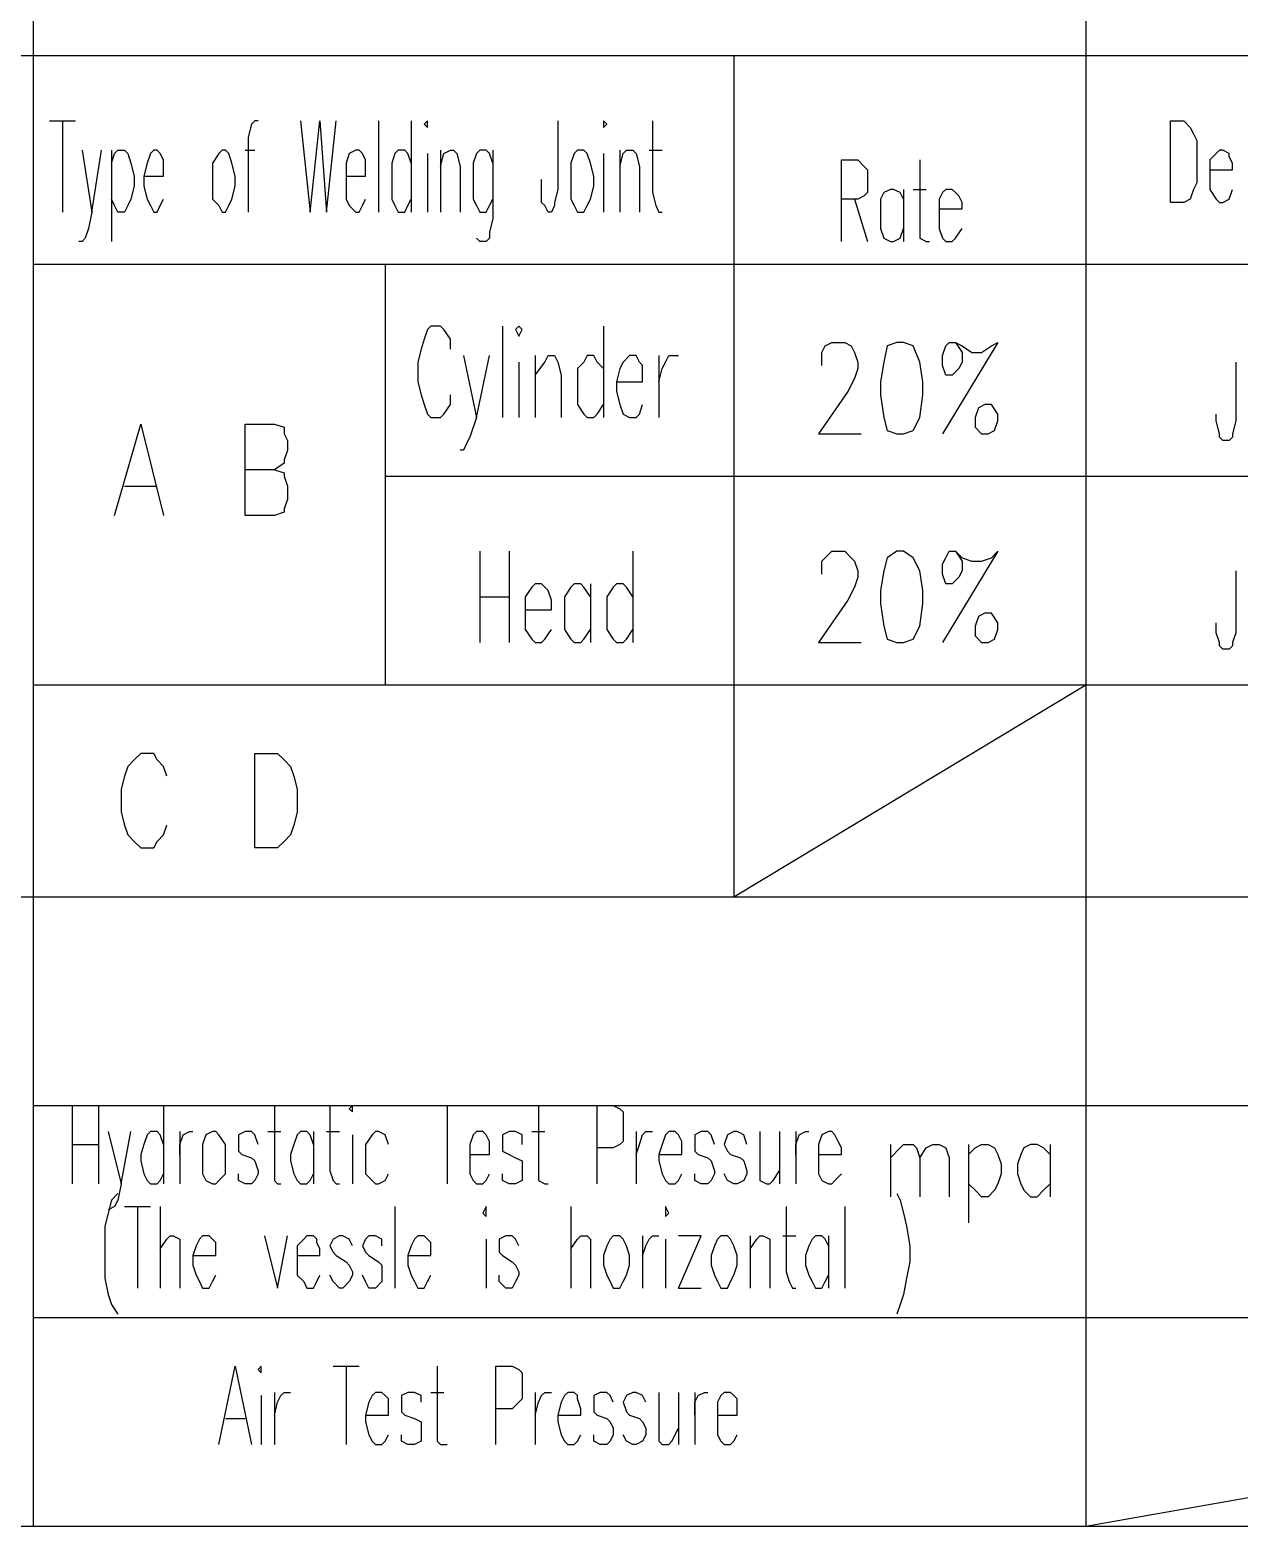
# Model space of a CAD drawing. Extents: x 13.06 to 16.25, y 9.33 to 13.85.
# Drawn here: x 15.7387 to 15.986, y 12.81 to 13.1159 of the extents above; entities that cross this region are included whole.
import ezdxf

# ---------------------------------------------------------------- set-up
doc = ezdxf.new("R2010")
doc.units = 0
doc.header["$MEASUREMENT"] = 0
doc.linetypes.add('AUSGEZOGEN', pattern=[0])
doc.layers.get('0').update_dxf_attribs({"linetype": 'AUSGEZOGEN'})

msp = doc.modelspace()

# ---------------------------------------------------------------- linework, layer by layer
for points in [[(15.73933, 13.584), (15.73933, 12.81)], [(15.95467, 13.326), (15.95467, 12.81)], [(15.71267, 13.11067), (16.19667, 13.11067)], [(15.88267, 13.11067), (15.88267, 12.93867)], [(15.74267, 13.09733), (15.748, 13.09733)], [(15.74533, 13.09733), (15.74533, 13.07867)], [(15.78533, 13.09733), (15.78467, 13.09733), (15.78467, 13.09733), (15.784, 13.09667), (15.784, 13.09667), (15.78333, 13.094), (15.78333, 13.094), (15.78333, 13.07867)], [(15.794, 13.09733), (15.796, 13.07867), (15.796, 13.07867), (15.798, 13.09733), (15.798, 13.09733), (15.79933, 13.07867), (15.79933, 13.07867), (15.80133, 13.09733)], [(15.81, 13.09733), (15.81, 13.07867)], [(15.81667, 13.09733), (15.81667, 13.07867)], [(15.81933, 13.09667), (15.82, 13.096), (15.82, 13.096), (15.82, 13.09733), (15.82, 13.09733), (15.81933, 13.09667), (15.81933, 13.09667)], [(15.84667, 13.09733), (15.84667, 13.08333), (15.84667, 13.08333), (15.846, 13.08067), (15.846, 13.08067), (15.846, 13.08), (15.846, 13.08), (15.84533, 13.07867), (15.84533, 13.07867), (15.84467, 13.07867), (15.84467, 13.07867), (15.844, 13.08), (15.844, 13.08), (15.84333, 13.08067), (15.84333, 13.08067), (15.84333, 13.08533)], [(15.856, 13.09667), (15.856, 13.096), (15.856, 13.096), (15.85667, 13.09667), (15.85667, 13.09667), (15.856, 13.09733), (15.856, 13.09733), (15.856, 13.09667), (15.856, 13.09667)], [(15.866, 13.09733), (15.866, 13.08267), (15.866, 13.08267), (15.86667, 13.08), (15.86667, 13.08), (15.86733, 13.07867), (15.86733, 13.07867), (15.868, 13.07867)], [(15.972, 13.08067), (15.972, 13.09733), (15.972, 13.09733), (15.97467, 13.09733), (15.97467, 13.09733), (15.976, 13.096), (15.976, 13.096), (15.97667, 13.09467), (15.97667, 13.09467), (15.97733, 13.09333), (15.97733, 13.09333), (15.97733, 13.08467), (15.97733, 13.08467), (15.97667, 13.08333), (15.97667, 13.08333), (15.976, 13.08133), (15.976, 13.08133), (15.97467, 13.08067), (15.97467, 13.08067), (15.972, 13.08067), (15.972, 13.08067)], [(15.74933, 13.09133), (15.75133, 13.07867), (15.75133, 13.07867), (15.75333, 13.09133)], [(15.75533, 13.09133), (15.75533, 13.07267)], [(15.75533, 13.08867), (15.756, 13.09067), (15.756, 13.09067), (15.75667, 13.09133), (15.75667, 13.09133), (15.758, 13.09133), (15.758, 13.09133), (15.75867, 13.09067), (15.75867, 13.09067), (15.75933, 13.08867), (15.75933, 13.08867), (15.76, 13.086), (15.76, 13.086), (15.76, 13.084), (15.76, 13.084), (15.75933, 13.08133), (15.75933, 13.08133), (15.75867, 13.08), (15.75867, 13.08), (15.758, 13.07867), (15.758, 13.07867), (15.75667, 13.07867), (15.75667, 13.07867), (15.756, 13.08), (15.756, 13.08), (15.75533, 13.08133)], [(15.762, 13.086), (15.766, 13.086), (15.766, 13.086), (15.766, 13.088), (15.766, 13.088), (15.766, 13.08933), (15.766, 13.08933), (15.76533, 13.09067), (15.76533, 13.09067), (15.76467, 13.09133), (15.76467, 13.09133), (15.764, 13.09133), (15.764, 13.09133), (15.76333, 13.09067), (15.76333, 13.09067), (15.76267, 13.08867), (15.76267, 13.08867), (15.762, 13.086), (15.762, 13.086), (15.762, 13.084), (15.762, 13.084), (15.76267, 13.08133), (15.76267, 13.08133), (15.76333, 13.08), (15.76333, 13.08), (15.764, 13.07867), (15.764, 13.07867), (15.76467, 13.07867), (15.76467, 13.07867), (15.76533, 13.08), (15.76533, 13.08), (15.766, 13.08133)], [(15.778, 13.09133), (15.77733, 13.09067), (15.77733, 13.09067), (15.776, 13.08867), (15.776, 13.08867), (15.776, 13.08133), (15.776, 13.08133), (15.77733, 13.08), (15.77733, 13.08), (15.778, 13.07867), (15.778, 13.07867), (15.77867, 13.07867), (15.77867, 13.07867), (15.77933, 13.08), (15.77933, 13.08), (15.78, 13.08133), (15.78, 13.08133), (15.78067, 13.084), (15.78067, 13.084), (15.78067, 13.086), (15.78067, 13.086), (15.78, 13.08867), (15.78, 13.08867), (15.77933, 13.09067), (15.77933, 13.09067), (15.77867, 13.09133), (15.77867, 13.09133), (15.778, 13.09133), (15.778, 13.09133)], [(15.78267, 13.09133), (15.78467, 13.09133)], [(15.80333, 13.086), (15.80733, 13.086), (15.80733, 13.086), (15.80733, 13.088), (15.80733, 13.088), (15.80733, 13.08933), (15.80733, 13.08933), (15.80667, 13.09067), (15.80667, 13.09067), (15.806, 13.09133), (15.806, 13.09133), (15.80533, 13.09133), (15.80533, 13.09133), (15.804, 13.09067), (15.804, 13.09067), (15.80333, 13.08867), (15.80333, 13.08867), (15.80333, 13.08133), (15.80333, 13.08133), (15.804, 13.08), (15.804, 13.08), (15.80533, 13.07867), (15.80533, 13.07867), (15.806, 13.07867), (15.806, 13.07867), (15.80667, 13.08), (15.80667, 13.08), (15.80733, 13.08133)], [(15.81667, 13.08867), (15.816, 13.09067), (15.816, 13.09067), (15.81533, 13.09133), (15.81533, 13.09133), (15.814, 13.09133), (15.814, 13.09133), (15.81333, 13.09067), (15.81333, 13.09067), (15.81267, 13.08867), (15.81267, 13.08867), (15.81267, 13.08133), (15.81267, 13.08133), (15.81333, 13.08), (15.81333, 13.08), (15.814, 13.07867), (15.814, 13.07867), (15.81533, 13.07867), (15.81533, 13.07867), (15.816, 13.08), (15.816, 13.08), (15.81667, 13.08133)], [(15.82, 13.09067), (15.82, 13.07867)], [(15.82267, 13.09133), (15.82267, 13.07867)], [(15.82267, 13.088), (15.82333, 13.09067), (15.82333, 13.09067), (15.82467, 13.09133), (15.82467, 13.09133), (15.82533, 13.09133), (15.82533, 13.09133), (15.826, 13.09067), (15.826, 13.09067), (15.82667, 13.088), (15.82667, 13.088), (15.82667, 13.07867)], [(15.83333, 13.08867), (15.83267, 13.09067), (15.83267, 13.09067), (15.832, 13.09133), (15.832, 13.09133), (15.83067, 13.09133), (15.83067, 13.09133), (15.83, 13.09067), (15.83, 13.09067), (15.82933, 13.08867), (15.82933, 13.08867), (15.82933, 13.08133), (15.82933, 13.08133), (15.83, 13.08), (15.83, 13.08), (15.83067, 13.07867), (15.83067, 13.07867), (15.832, 13.07867), (15.832, 13.07867), (15.83267, 13.08), (15.83267, 13.08), (15.83333, 13.08133)], [(15.83333, 13.09133), (15.83333, 13.07733), (15.83333, 13.07733), (15.83267, 13.07467), (15.83267, 13.07467), (15.83267, 13.07333), (15.83267, 13.07333), (15.832, 13.07267), (15.832, 13.07267), (15.83067, 13.07267), (15.83067, 13.07267), (15.83, 13.07333)], [(15.85067, 13.09133), (15.85, 13.09067), (15.85, 13.09067), (15.84933, 13.08867), (15.84933, 13.08867), (15.84933, 13.08133), (15.84933, 13.08133), (15.85, 13.08), (15.85, 13.08), (15.85067, 13.07867), (15.85067, 13.07867), (15.852, 13.07867), (15.852, 13.07867), (15.85267, 13.08), (15.85267, 13.08), (15.85333, 13.08133), (15.85333, 13.08133), (15.854, 13.084), (15.854, 13.084), (15.854, 13.086), (15.854, 13.086), (15.85333, 13.08867), (15.85333, 13.08867), (15.85267, 13.09067), (15.85267, 13.09067), (15.852, 13.09133), (15.852, 13.09133), (15.85067, 13.09133), (15.85067, 13.09133)], [(15.856, 13.09067), (15.856, 13.07867)], [(15.85933, 13.09133), (15.85933, 13.07867)], [(15.85933, 13.088), (15.86, 13.09067), (15.86, 13.09067), (15.86067, 13.09133), (15.86067, 13.09133), (15.862, 13.09133), (15.862, 13.09133), (15.86267, 13.09067), (15.86267, 13.09067), (15.86333, 13.088), (15.86333, 13.088), (15.86333, 13.07867)], [(15.86533, 13.09133), (15.868, 13.09133)], [(15.98, 13.08733), (15.98467, 13.08733), (15.98467, 13.08733), (15.98467, 13.08867), (15.98467, 13.08867), (15.984, 13.09), (15.984, 13.09), (15.984, 13.09067), (15.984, 13.09067), (15.98267, 13.09133), (15.98267, 13.09133), (15.982, 13.09133), (15.982, 13.09133), (15.98133, 13.09067), (15.98133, 13.09067), (15.98, 13.08933), (15.98, 13.08933), (15.98, 13.08333), (15.98, 13.08333), (15.98133, 13.08133), (15.98133, 13.08133), (15.982, 13.08067), (15.982, 13.08067), (15.98267, 13.08067), (15.98267, 13.08067), (15.984, 13.08133), (15.984, 13.08133), (15.98467, 13.08333)], [(15.90467, 13.07267), (15.90467, 13.08933), (15.90467, 13.08933), (15.908, 13.08933), (15.908, 13.08933), (15.90933, 13.088), (15.90933, 13.088), (15.91, 13.08733), (15.91, 13.08733), (15.91, 13.08267), (15.91, 13.08267), (15.90933, 13.082), (15.90933, 13.082), (15.908, 13.08133), (15.908, 13.08133), (15.90467, 13.08133)], [(15.92067, 13.08933), (15.92067, 13.07333), (15.92067, 13.07333), (15.922, 13.07267), (15.922, 13.07267), (15.92267, 13.07267)], [(15.91733, 13.08133), (15.91667, 13.08267), (15.91667, 13.08267), (15.91533, 13.08333), (15.91533, 13.08333), (15.91467, 13.08333), (15.91467, 13.08333), (15.91333, 13.08267), (15.91333, 13.08267), (15.91267, 13.08133), (15.91267, 13.08133), (15.91267, 13.07533), (15.91267, 13.07533), (15.91333, 13.07333), (15.91333, 13.07333), (15.91467, 13.07267), (15.91467, 13.07267), (15.91533, 13.07267), (15.91533, 13.07267), (15.91667, 13.07333), (15.91667, 13.07333), (15.91733, 13.07533)], [(15.91733, 13.08333), (15.91733, 13.07267)], [(15.91933, 13.08333), (15.922, 13.08333)], [(15.92467, 13.07933), (15.92933, 13.07933), (15.92933, 13.07933), (15.92933, 13.08067), (15.92933, 13.08067), (15.92867, 13.082), (15.92867, 13.082), (15.928, 13.08267), (15.928, 13.08267), (15.92733, 13.08333), (15.92733, 13.08333), (15.926, 13.08333), (15.926, 13.08333), (15.92533, 13.08267), (15.92533, 13.08267), (15.92467, 13.08133), (15.92467, 13.08133), (15.92467, 13.07533), (15.92467, 13.07533), (15.92533, 13.07333), (15.92533, 13.07333), (15.926, 13.07267), (15.926, 13.07267), (15.92733, 13.07267), (15.92733, 13.07267), (15.928, 13.07333), (15.928, 13.07333), (15.92933, 13.07533)], [(15.75133, 13.07867), (15.75067, 13.07533), (15.75067, 13.07533), (15.75, 13.07333), (15.75, 13.07333), (15.74933, 13.07267), (15.74933, 13.07267), (15.74867, 13.07267)], [(15.90733, 13.08133), (15.91, 13.07267)], [(15.73933, 13.068), (16.19667, 13.068)], [(15.81133, 13.068), (15.81133, 12.982)], [(15.82467, 13.05067), (15.82467, 13.05267), (15.82467, 13.05267), (15.82333, 13.05467), (15.82333, 13.05467), (15.82267, 13.05533), (15.82267, 13.05533), (15.82067, 13.05533), (15.82067, 13.05533), (15.82, 13.05467), (15.82, 13.05467), (15.81933, 13.05267), (15.81933, 13.05267), (15.81867, 13.05067), (15.81867, 13.05067), (15.818, 13.048), (15.818, 13.048), (15.818, 13.044), (15.818, 13.044), (15.81867, 13.04133), (15.81867, 13.04133), (15.81933, 13.03933), (15.81933, 13.03933), (15.82, 13.03733), (15.82, 13.03733), (15.82067, 13.03667), (15.82067, 13.03667), (15.82267, 13.03667), (15.82267, 13.03667), (15.82333, 13.03733), (15.82333, 13.03733), (15.82467, 13.03933), (15.82467, 13.03933), (15.82467, 13.04133)], [(15.83533, 13.05533), (15.83533, 13.03667)], [(15.838, 13.05467), (15.83867, 13.05333), (15.83867, 13.05333), (15.83933, 13.05467), (15.83933, 13.05467), (15.83867, 13.05533), (15.83867, 13.05533), (15.838, 13.05467), (15.838, 13.05467)], [(15.856, 13.05533), (15.856, 13.03667)], [(15.90067, 13.04733), (15.90067, 13.05), (15.90067, 13.05), (15.90133, 13.05133), (15.90133, 13.05133), (15.90267, 13.052), (15.90267, 13.052), (15.90533, 13.052), (15.90533, 13.052), (15.90667, 13.05133), (15.90667, 13.05133), (15.90733, 13.05), (15.90733, 13.05), (15.908, 13.048), (15.908, 13.048), (15.908, 13.04667), (15.908, 13.04667), (15.90733, 13.04467), (15.90733, 13.04467), (15.906, 13.042), (15.906, 13.042), (15.9, 13.03333), (15.9, 13.03333), (15.90867, 13.03333)], [(15.916, 13.052), (15.914, 13.05133), (15.914, 13.05133), (15.91333, 13.048), (15.91333, 13.048), (15.91267, 13.044), (15.91267, 13.044), (15.91267, 13.04133), (15.91267, 13.04133), (15.91333, 13.03667), (15.91333, 13.03667), (15.914, 13.034), (15.914, 13.034), (15.916, 13.03333), (15.916, 13.03333), (15.91733, 13.03333), (15.91733, 13.03333), (15.91933, 13.034), (15.91933, 13.034), (15.92067, 13.03667), (15.92067, 13.03667), (15.92133, 13.04133), (15.92133, 13.04133), (15.92133, 13.044), (15.92133, 13.044), (15.92067, 13.048), (15.92067, 13.048), (15.91933, 13.05133), (15.91933, 13.05133), (15.91733, 13.052), (15.91733, 13.052), (15.916, 13.052), (15.916, 13.052)], [(15.93667, 13.052), (15.92533, 13.03333)], [(15.928, 13.052), (15.92933, 13.05), (15.92933, 13.05), (15.92933, 13.048), (15.92933, 13.048), (15.92867, 13.04667), (15.92867, 13.04667), (15.92733, 13.04533), (15.92733, 13.04533), (15.926, 13.04533), (15.926, 13.04533), (15.92533, 13.04733), (15.92533, 13.04733), (15.92533, 13.04933), (15.92533, 13.04933), (15.926, 13.05133), (15.926, 13.05133), (15.92667, 13.052), (15.92667, 13.052), (15.928, 13.052), (15.928, 13.052), (15.92933, 13.05133), (15.92933, 13.05133), (15.93133, 13.05), (15.93133, 13.05), (15.93333, 13.05), (15.93333, 13.05), (15.93533, 13.05133), (15.93533, 13.05133), (15.93667, 13.052)], [(15.82733, 13.04933), (15.83, 13.03667), (15.83, 13.03667), (15.83267, 13.04933)], [(15.83867, 13.048), (15.83867, 13.03667)], [(15.842, 13.04933), (15.842, 13.03667)], [(15.842, 13.04533), (15.844, 13.048), (15.844, 13.048), (15.84467, 13.04933), (15.84467, 13.04933), (15.846, 13.04933), (15.846, 13.04933), (15.84667, 13.048), (15.84667, 13.048), (15.84733, 13.04533), (15.84733, 13.04533), (15.84733, 13.03667)], [(15.856, 13.04667), (15.85467, 13.048), (15.85467, 13.048), (15.854, 13.04933), (15.854, 13.04933), (15.85267, 13.04933), (15.85267, 13.04933), (15.852, 13.048), (15.852, 13.048), (15.85067, 13.04667), (15.85067, 13.04667), (15.85067, 13.03933), (15.85067, 13.03933), (15.852, 13.03733), (15.852, 13.03733), (15.85267, 13.03667), (15.85267, 13.03667), (15.854, 13.03667), (15.854, 13.03667), (15.85467, 13.03733), (15.85467, 13.03733), (15.856, 13.03933)], [(15.85867, 13.044), (15.864, 13.044), (15.864, 13.044), (15.864, 13.04533), (15.864, 13.04533), (15.864, 13.04733), (15.864, 13.04733), (15.86333, 13.048), (15.86333, 13.048), (15.86267, 13.04933), (15.86267, 13.04933), (15.86133, 13.04933), (15.86133, 13.04933), (15.86, 13.048), (15.86, 13.048), (15.85933, 13.04667), (15.85933, 13.04667), (15.85867, 13.044), (15.85867, 13.044), (15.85867, 13.042), (15.85867, 13.042), (15.85933, 13.03933), (15.85933, 13.03933), (15.86, 13.03733), (15.86, 13.03733), (15.86133, 13.03667), (15.86133, 13.03667), (15.86267, 13.03667), (15.86267, 13.03667), (15.86333, 13.03733), (15.86333, 13.03733), (15.864, 13.03933)], [(15.86733, 13.04933), (15.86733, 13.03667)], [(15.86733, 13.044), (15.868, 13.04667), (15.868, 13.04667), (15.86867, 13.048), (15.86867, 13.048), (15.86933, 13.04933), (15.86933, 13.04933), (15.87133, 13.04933)], [(15.98533, 13.048), (15.98533, 13.036), (15.98533, 13.036), (15.98467, 13.03333), (15.98467, 13.03333), (15.98467, 13.03267), (15.98467, 13.03267), (15.984, 13.032), (15.984, 13.032), (15.98267, 13.032), (15.98267, 13.032), (15.982, 13.03267), (15.982, 13.03267), (15.982, 13.03333), (15.982, 13.03333), (15.98133, 13.036), (15.98133, 13.036), (15.98133, 13.03733)], [(15.934, 13.03933), (15.93267, 13.03867), (15.93267, 13.03867), (15.932, 13.03667), (15.932, 13.03667), (15.932, 13.03467), (15.932, 13.03467), (15.93333, 13.03333), (15.93333, 13.03333), (15.93467, 13.03333), (15.93467, 13.03333), (15.936, 13.034), (15.936, 13.034), (15.93667, 13.036), (15.93667, 13.036), (15.93667, 13.03733), (15.93667, 13.03733), (15.93533, 13.03933), (15.93533, 13.03933), (15.934, 13.03933), (15.934, 13.03933)], [(15.83, 13.03667), (15.82867, 13.03267), (15.82867, 13.03267), (15.828, 13.03133), (15.828, 13.03133), (15.82733, 13.03), (15.82733, 13.03), (15.82667, 13.03)], [(15.756, 13.01667), (15.76133, 13.03533), (15.76133, 13.03533), (15.766, 13.01667)], [(15.78267, 13.01667), (15.78267, 13.03533), (15.78267, 13.03533), (15.78867, 13.03533), (15.78867, 13.03533), (15.79067, 13.03467), (15.79067, 13.03467), (15.79067, 13.03333), (15.79067, 13.03333), (15.79133, 13.032), (15.79133, 13.032), (15.79133, 13.03), (15.79133, 13.03), (15.79067, 13.028), (15.79067, 13.028), (15.79067, 13.02733), (15.79067, 13.02733), (15.78867, 13.026), (15.78867, 13.026), (15.78267, 13.026)], [(15.78867, 13.026), (15.79067, 13.02533), (15.79067, 13.02533), (15.79067, 13.02467), (15.79067, 13.02467), (15.79133, 13.02267), (15.79133, 13.02267), (15.79133, 13.02), (15.79133, 13.02), (15.79067, 13.018), (15.79067, 13.018), (15.79067, 13.01733), (15.79067, 13.01733), (15.78867, 13.01667), (15.78867, 13.01667), (15.78267, 13.01667)], [(15.81133, 13.02467), (16.19667, 13.02467)], [(15.758, 13.02267), (15.76467, 13.02267)], [(15.83067, 13.00933), (15.83067, 12.99067)], [(15.83667, 13.00933), (15.83667, 12.99067)], [(15.862, 13.00933), (15.862, 12.99067)], [(15.90067, 13.00467), (15.90067, 13.00733), (15.90067, 13.00733), (15.90133, 13.008), (15.90133, 13.008), (15.90267, 13.00933), (15.90267, 13.00933), (15.90533, 13.00933), (15.90533, 13.00933), (15.90667, 13.008), (15.90667, 13.008), (15.90733, 13.00733), (15.90733, 13.00733), (15.908, 13.00533), (15.908, 13.00533), (15.908, 13.004), (15.908, 13.004), (15.90733, 13.002), (15.90733, 13.002), (15.906, 12.99933), (15.906, 12.99933), (15.9, 12.99067), (15.9, 12.99067), (15.90867, 12.99067)], [(15.916, 13.00933), (15.914, 13.008), (15.914, 13.008), (15.91333, 13.00533), (15.91333, 13.00533), (15.91267, 13.00133), (15.91267, 13.00133), (15.91267, 12.99867), (15.91267, 12.99867), (15.91333, 12.994), (15.91333, 12.994), (15.914, 12.99133), (15.914, 12.99133), (15.916, 12.99067), (15.916, 12.99067), (15.91733, 12.99067), (15.91733, 12.99067), (15.91933, 12.99133), (15.91933, 12.99133), (15.92067, 12.994), (15.92067, 12.994), (15.92133, 12.99867), (15.92133, 12.99867), (15.92133, 13.00133), (15.92133, 13.00133), (15.92067, 13.00533), (15.92067, 13.00533), (15.91933, 13.008), (15.91933, 13.008), (15.91733, 13.00933), (15.91733, 13.00933), (15.916, 13.00933), (15.916, 13.00933)], [(15.93667, 13.00933), (15.92533, 12.99067)], [(15.928, 13.00933), (15.92933, 13.00733), (15.92933, 13.00733), (15.92933, 13.00533), (15.92933, 13.00533), (15.92867, 13.004), (15.92867, 13.004), (15.92733, 13.00267), (15.92733, 13.00267), (15.926, 13.00267), (15.926, 13.00267), (15.92533, 13.00467), (15.92533, 13.00467), (15.92533, 13.00667), (15.92533, 13.00667), (15.926, 13.008), (15.926, 13.008), (15.92667, 13.00933), (15.92667, 13.00933), (15.928, 13.00933), (15.928, 13.00933), (15.92933, 13.008), (15.92933, 13.008), (15.93133, 13.00733), (15.93133, 13.00733), (15.93333, 13.00733), (15.93333, 13.00733), (15.93533, 13.008), (15.93533, 13.008), (15.93667, 13.00933)], [(15.98533, 13.00533), (15.98533, 12.99267), (15.98533, 12.99267), (15.98467, 12.99067), (15.98467, 12.99067), (15.98467, 12.99), (15.98467, 12.99), (15.984, 12.98933), (15.984, 12.98933), (15.98267, 12.98933), (15.98267, 12.98933), (15.982, 12.99), (15.982, 12.99), (15.982, 12.99067), (15.982, 12.99067), (15.98133, 12.99267), (15.98133, 12.99267), (15.98133, 12.99467)], [(15.84, 12.99733), (15.84533, 12.99733), (15.84533, 12.99733), (15.84533, 12.99933), (15.84533, 12.99933), (15.84467, 13.00133), (15.84467, 13.00133), (15.844, 13.002), (15.844, 13.002), (15.84333, 13.00267), (15.84333, 13.00267), (15.842, 13.00267), (15.842, 13.00267), (15.84133, 13.002), (15.84133, 13.002), (15.84, 13), (15.84, 13), (15.84, 12.99333), (15.84, 12.99333), (15.84133, 12.99133), (15.84133, 12.99133), (15.842, 12.99067), (15.842, 12.99067), (15.84333, 12.99067), (15.84333, 12.99067), (15.844, 12.99133), (15.844, 12.99133), (15.84533, 12.99333)], [(15.85333, 13), (15.852, 13.002), (15.852, 13.002), (15.85133, 13.00267), (15.85133, 13.00267), (15.85, 13.00267), (15.85, 13.00267), (15.84933, 13.002), (15.84933, 13.002), (15.848, 13), (15.848, 13), (15.848, 12.99333), (15.848, 12.99333), (15.84933, 12.99133), (15.84933, 12.99133), (15.85, 12.99067), (15.85, 12.99067), (15.85133, 12.99067), (15.85133, 12.99067), (15.852, 12.99133), (15.852, 12.99133), (15.85333, 12.99333)], [(15.85333, 13.00267), (15.85333, 12.99067)], [(15.862, 13), (15.86067, 13.002), (15.86067, 13.002), (15.86, 13.00267), (15.86, 13.00267), (15.85867, 13.00267), (15.85867, 13.00267), (15.858, 13.002), (15.858, 13.002), (15.85667, 13), (15.85667, 13), (15.85667, 12.99333), (15.85667, 12.99333), (15.858, 12.99133), (15.858, 12.99133), (15.85867, 12.99067), (15.85867, 12.99067), (15.86, 12.99067), (15.86, 12.99067), (15.86067, 12.99133), (15.86067, 12.99133), (15.862, 12.99333)], [(15.83067, 13), (15.83667, 13)], [(15.934, 12.99667), (15.93267, 12.996), (15.93267, 12.996), (15.932, 12.994), (15.932, 12.994), (15.932, 12.992), (15.932, 12.992), (15.93333, 12.99067), (15.93333, 12.99067), (15.93467, 12.99067), (15.93467, 12.99067), (15.936, 12.99133), (15.936, 12.99133), (15.93667, 12.99333), (15.93667, 12.99333), (15.93667, 12.99467), (15.93667, 12.99467), (15.93533, 12.99667), (15.93533, 12.99667), (15.934, 12.99667), (15.934, 12.99667)], [(15.73933, 12.982), (16.19667, 12.982)], [(15.88267, 12.93867), (15.95467, 12.982)], [(15.76667, 12.96333), (15.766, 12.96533), (15.766, 12.96533), (15.76467, 12.96667), (15.76467, 12.96667), (15.764, 12.968), (15.764, 12.968), (15.76133, 12.968), (15.76133, 12.968), (15.76, 12.96667), (15.76, 12.96667), (15.75867, 12.96533), (15.75867, 12.96533), (15.758, 12.96333), (15.758, 12.96333), (15.75733, 12.96067), (15.75733, 12.96067), (15.75733, 12.956), (15.75733, 12.956), (15.758, 12.95333), (15.758, 12.95333), (15.75867, 12.95133), (15.75867, 12.95133), (15.76, 12.95), (15.76, 12.95), (15.76133, 12.94867), (15.76133, 12.94867), (15.764, 12.94867), (15.764, 12.94867), (15.76467, 12.95), (15.76467, 12.95), (15.766, 12.95133), (15.766, 12.95133), (15.76667, 12.95333)], [(15.78467, 12.94867), (15.78467, 12.968), (15.78467, 12.968), (15.78933, 12.968), (15.78933, 12.968), (15.79067, 12.96667), (15.79067, 12.96667), (15.792, 12.96533), (15.792, 12.96533), (15.79267, 12.96333), (15.79267, 12.96333), (15.79333, 12.96067), (15.79333, 12.96067), (15.79333, 12.956), (15.79333, 12.956), (15.79267, 12.95333), (15.79267, 12.95333), (15.792, 12.95133), (15.792, 12.95133), (15.79067, 12.95), (15.79067, 12.95), (15.78933, 12.94867), (15.78933, 12.94867), (15.78467, 12.94867), (15.78467, 12.94867)], [(15.71267, 12.93867), (16.19667, 12.93867)], [(15.71267, 12.93867), (16.19667, 12.93867)], [(15.73933, 12.896), (16.19667, 12.896)], [(15.74733, 12.896), (15.74733, 12.88)], [(15.75267, 12.896), (15.75267, 12.88)], [(15.766, 12.896), (15.766, 12.88)], [(15.78867, 12.896), (15.78867, 12.88067), (15.78867, 12.88067), (15.78933, 12.88), (15.78933, 12.88), (15.79, 12.88)], [(15.8, 12.896), (15.8, 12.88267), (15.8, 12.88267), (15.80067, 12.88067), (15.80067, 12.88067), (15.80133, 12.88), (15.80133, 12.88), (15.802, 12.88)], [(15.804, 12.89533), (15.80467, 12.89467), (15.80467, 12.89467), (15.80467, 12.896), (15.80467, 12.896), (15.804, 12.89533), (15.804, 12.89533)], [(15.82133, 12.896), (15.82667, 12.896)], [(15.824, 12.896), (15.824, 12.88)], [(15.84267, 12.896), (15.84267, 12.88067), (15.84267, 12.88067), (15.844, 12.88), (15.844, 12.88), (15.84467, 12.88)], [(15.85467, 12.88), (15.85467, 12.896), (15.85467, 12.896), (15.858, 12.896), (15.858, 12.896), (15.85933, 12.89533), (15.85933, 12.89533), (15.86, 12.89467), (15.86, 12.89467), (15.86, 12.88867), (15.86, 12.88867), (15.85933, 12.888), (15.85933, 12.888), (15.858, 12.88733), (15.858, 12.88733), (15.85467, 12.88733)], [(15.75467, 12.89067), (15.75733, 12.88), (15.75733, 12.88), (15.75933, 12.89067)], [(15.766, 12.888), (15.76533, 12.89), (15.76533, 12.89), (15.76467, 12.89067), (15.76467, 12.89067), (15.76333, 12.89067), (15.76333, 12.89067), (15.76267, 12.89), (15.76267, 12.89), (15.762, 12.888), (15.762, 12.888), (15.76133, 12.886), (15.76133, 12.886), (15.76133, 12.88467), (15.76133, 12.88467), (15.762, 12.882), (15.762, 12.882), (15.76267, 12.88067), (15.76267, 12.88067), (15.76333, 12.88), (15.76333, 12.88), (15.76467, 12.88), (15.76467, 12.88), (15.76533, 12.88067), (15.76533, 12.88067), (15.766, 12.882)], [(15.76933, 12.89067), (15.76933, 12.88)], [(15.76933, 12.886), (15.76933, 12.888), (15.76933, 12.888), (15.77, 12.89), (15.77, 12.89), (15.77133, 12.89067), (15.77133, 12.89067), (15.772, 12.89067)], [(15.776, 12.89067), (15.77467, 12.89), (15.77467, 12.89), (15.774, 12.888), (15.774, 12.888), (15.774, 12.882), (15.774, 12.882), (15.77467, 12.88067), (15.77467, 12.88067), (15.776, 12.88), (15.776, 12.88), (15.77667, 12.88), (15.77667, 12.88), (15.77733, 12.88067), (15.77733, 12.88067), (15.77867, 12.882), (15.77867, 12.882), (15.77867, 12.888), (15.77867, 12.888), (15.77733, 12.89), (15.77733, 12.89), (15.77667, 12.89067), (15.77667, 12.89067), (15.776, 12.89067), (15.776, 12.89067)], [(15.78533, 12.888), (15.78467, 12.89), (15.78467, 12.89), (15.784, 12.89067), (15.784, 12.89067), (15.78267, 12.89067), (15.78267, 12.89067), (15.78133, 12.89), (15.78133, 12.89), (15.78133, 12.88667), (15.78133, 12.88667), (15.782, 12.886), (15.782, 12.886), (15.784, 12.88533), (15.784, 12.88533), (15.78467, 12.88467), (15.78467, 12.88467), (15.78533, 12.88267), (15.78533, 12.88267), (15.78533, 12.882), (15.78533, 12.882), (15.78467, 12.88067), (15.78467, 12.88067), (15.784, 12.88), (15.784, 12.88), (15.78267, 12.88), (15.78267, 12.88), (15.78133, 12.88067), (15.78133, 12.88067), (15.78133, 12.882)], [(15.78733, 12.89067), (15.79, 12.89067)], [(15.79667, 12.888), (15.796, 12.89), (15.796, 12.89), (15.79533, 12.89067), (15.79533, 12.89067), (15.794, 12.89067), (15.794, 12.89067), (15.79333, 12.89), (15.79333, 12.89), (15.79267, 12.888), (15.79267, 12.888), (15.792, 12.886), (15.792, 12.886), (15.792, 12.88467), (15.792, 12.88467), (15.79267, 12.882), (15.79267, 12.882), (15.79333, 12.88067), (15.79333, 12.88067), (15.794, 12.88), (15.794, 12.88), (15.79533, 12.88), (15.79533, 12.88), (15.796, 12.88067), (15.796, 12.88067), (15.79667, 12.882)], [(15.79667, 12.89067), (15.79667, 12.88)], [(15.79933, 12.89067), (15.802, 12.89067)], [(15.80467, 12.89), (15.80467, 12.88)], [(15.812, 12.888), (15.81133, 12.89), (15.81133, 12.89), (15.81, 12.89067), (15.81, 12.89067), (15.80933, 12.89067), (15.80933, 12.89067), (15.80867, 12.89), (15.80867, 12.89), (15.80733, 12.888), (15.80733, 12.888), (15.80733, 12.882), (15.80733, 12.882), (15.80867, 12.88067), (15.80867, 12.88067), (15.80933, 12.88), (15.80933, 12.88), (15.81, 12.88), (15.81, 12.88), (15.81133, 12.88067), (15.81133, 12.88067), (15.812, 12.882)], [(15.82867, 12.886), (15.83267, 12.886), (15.83267, 12.886), (15.83267, 12.88733), (15.83267, 12.88733), (15.83267, 12.88867), (15.83267, 12.88867), (15.832, 12.89), (15.832, 12.89), (15.83133, 12.89067), (15.83133, 12.89067), (15.83, 12.89067), (15.83, 12.89067), (15.82933, 12.89), (15.82933, 12.89), (15.82867, 12.888), (15.82867, 12.888), (15.82867, 12.882), (15.82867, 12.882), (15.82933, 12.88067), (15.82933, 12.88067), (15.83, 12.88), (15.83, 12.88), (15.83133, 12.88), (15.83133, 12.88), (15.832, 12.88067), (15.832, 12.88067), (15.83267, 12.882)], [(15.83933, 12.888), (15.83933, 12.89), (15.83933, 12.89), (15.838, 12.89067), (15.838, 12.89067), (15.83667, 12.89067), (15.83667, 12.89067), (15.83533, 12.89), (15.83533, 12.89), (15.83533, 12.88667), (15.83533, 12.88667), (15.83667, 12.886), (15.83667, 12.886), (15.838, 12.88533), (15.838, 12.88533), (15.83933, 12.88467), (15.83933, 12.88467), (15.83933, 12.88067), (15.83933, 12.88067), (15.838, 12.88), (15.838, 12.88), (15.83667, 12.88), (15.83667, 12.88), (15.83533, 12.88067), (15.83533, 12.88067), (15.83533, 12.882)], [(15.84133, 12.89067), (15.844, 12.89067)], [(15.86267, 12.89067), (15.86267, 12.88)], [(15.86267, 12.886), (15.86333, 12.888), (15.86333, 12.888), (15.864, 12.89), (15.864, 12.89), (15.86467, 12.89067), (15.86467, 12.89067), (15.866, 12.89067)], [(15.86733, 12.886), (15.872, 12.886), (15.872, 12.886), (15.872, 12.88733), (15.872, 12.88733), (15.872, 12.88867), (15.872, 12.88867), (15.87133, 12.89), (15.87133, 12.89), (15.87067, 12.89067), (15.87067, 12.89067), (15.86933, 12.89067), (15.86933, 12.89067), (15.86867, 12.89), (15.86867, 12.89), (15.868, 12.888), (15.868, 12.888), (15.86733, 12.886), (15.86733, 12.886), (15.86733, 12.88467), (15.86733, 12.88467), (15.868, 12.882), (15.868, 12.882), (15.86867, 12.88067), (15.86867, 12.88067), (15.86933, 12.88), (15.86933, 12.88), (15.87067, 12.88), (15.87067, 12.88), (15.87133, 12.88067), (15.87133, 12.88067), (15.872, 12.882)], [(15.87867, 12.888), (15.878, 12.89), (15.878, 12.89), (15.87733, 12.89067), (15.87733, 12.89067), (15.876, 12.89067), (15.876, 12.89067), (15.87467, 12.89), (15.87467, 12.89), (15.87467, 12.88667), (15.87467, 12.88667), (15.87533, 12.886), (15.87533, 12.886), (15.87733, 12.88533), (15.87733, 12.88533), (15.878, 12.88467), (15.878, 12.88467), (15.87867, 12.88267), (15.87867, 12.88267), (15.87867, 12.882), (15.87867, 12.882), (15.878, 12.88067), (15.878, 12.88067), (15.87733, 12.88), (15.87733, 12.88), (15.876, 12.88), (15.876, 12.88), (15.87467, 12.88067), (15.87467, 12.88067), (15.87467, 12.882)], [(15.88533, 12.888), (15.88467, 12.89), (15.88467, 12.89), (15.88333, 12.89067), (15.88333, 12.89067), (15.88267, 12.89067), (15.88267, 12.89067), (15.88133, 12.89), (15.88133, 12.89), (15.88067, 12.888), (15.88067, 12.888), (15.88133, 12.88667), (15.88133, 12.88667), (15.882, 12.886), (15.882, 12.886), (15.884, 12.88533), (15.884, 12.88533), (15.88467, 12.88467), (15.88467, 12.88467), (15.88533, 12.88267), (15.88533, 12.88267), (15.88533, 12.882), (15.88533, 12.882), (15.88467, 12.88067), (15.88467, 12.88067), (15.88333, 12.88), (15.88333, 12.88), (15.88267, 12.88), (15.88267, 12.88), (15.88133, 12.88067), (15.88133, 12.88067), (15.88067, 12.882)], [(15.888, 12.89067), (15.888, 12.88067), (15.888, 12.88067), (15.88933, 12.88), (15.88933, 12.88), (15.89, 12.88), (15.89, 12.88), (15.89067, 12.88067), (15.89067, 12.88067), (15.892, 12.88267)], [(15.892, 12.89067), (15.892, 12.88)], [(15.89533, 12.89067), (15.89533, 12.88)], [(15.89533, 12.886), (15.89533, 12.888), (15.89533, 12.888), (15.896, 12.89), (15.896, 12.89), (15.89733, 12.89067), (15.89733, 12.89067), (15.898, 12.89067)], [(15.9, 12.886), (15.90467, 12.886), (15.90467, 12.886), (15.90467, 12.88733), (15.90467, 12.88733), (15.904, 12.88867), (15.904, 12.88867), (15.90333, 12.89), (15.90333, 12.89), (15.90267, 12.89067), (15.90267, 12.89067), (15.902, 12.89067), (15.902, 12.89067), (15.90067, 12.89), (15.90067, 12.89), (15.9, 12.888), (15.9, 12.888), (15.9, 12.882), (15.9, 12.882), (15.90067, 12.88067), (15.90067, 12.88067), (15.902, 12.88), (15.902, 12.88), (15.90267, 12.88), (15.90267, 12.88), (15.90333, 12.88067), (15.90333, 12.88067), (15.90467, 12.882)], [(15.74733, 12.888), (15.75267, 12.888)], [(15.91467, 12.888), (15.91467, 12.87733)], [(15.91467, 12.88533), (15.91667, 12.88733), (15.91667, 12.88733), (15.91733, 12.888), (15.91733, 12.888), (15.91933, 12.888), (15.91933, 12.888), (15.92, 12.88733), (15.92, 12.88733), (15.92067, 12.88533), (15.92067, 12.88533), (15.92067, 12.87733)], [(15.92067, 12.88533), (15.922, 12.88733), (15.922, 12.88733), (15.92333, 12.888), (15.92333, 12.888), (15.92467, 12.888), (15.92467, 12.888), (15.926, 12.88733), (15.926, 12.88733), (15.92667, 12.88533), (15.92667, 12.88533), (15.92667, 12.87733)], [(15.93067, 12.888), (15.93067, 12.872)], [(15.93067, 12.886), (15.932, 12.88733), (15.932, 12.88733), (15.93333, 12.888), (15.93333, 12.888), (15.93467, 12.888), (15.93467, 12.888), (15.936, 12.88733), (15.936, 12.88733), (15.93667, 12.886), (15.93667, 12.886), (15.93733, 12.884), (15.93733, 12.884), (15.93733, 12.882), (15.93733, 12.882), (15.93667, 12.88), (15.93667, 12.88), (15.936, 12.87867), (15.936, 12.87867), (15.93467, 12.87733), (15.93467, 12.87733), (15.93333, 12.87733), (15.93333, 12.87733), (15.932, 12.87867), (15.932, 12.87867), (15.93067, 12.88)], [(15.94733, 12.886), (15.946, 12.88733), (15.946, 12.88733), (15.94467, 12.888), (15.94467, 12.888), (15.94333, 12.888), (15.94333, 12.888), (15.942, 12.88733), (15.942, 12.88733), (15.94133, 12.886), (15.94133, 12.886), (15.94067, 12.884), (15.94067, 12.884), (15.94067, 12.882), (15.94067, 12.882), (15.94133, 12.88), (15.94133, 12.88), (15.942, 12.87867), (15.942, 12.87867), (15.94333, 12.87733), (15.94333, 12.87733), (15.94467, 12.87733), (15.94467, 12.87733), (15.946, 12.87867), (15.946, 12.87867), (15.94733, 12.88)], [(15.94733, 12.888), (15.94733, 12.87733)], [(15.75733, 12.88), (15.75667, 12.87667), (15.75667, 12.87667), (15.756, 12.87533), (15.756, 12.87533), (15.75467, 12.87467)], [(15.75667, 12.878), (15.75533, 12.87667), (15.75533, 12.87667), (15.75467, 12.874), (15.75467, 12.874), (15.754, 12.87133), (15.754, 12.87133), (15.754, 12.86067), (15.754, 12.86067), (15.75467, 12.85733), (15.75467, 12.85733), (15.75533, 12.85533), (15.75533, 12.85533), (15.75667, 12.85333)], [(15.916, 12.878), (15.91667, 12.87667), (15.91667, 12.87667), (15.91733, 12.874), (15.91733, 12.874), (15.918, 12.87133), (15.918, 12.87133), (15.91867, 12.86733), (15.91867, 12.86733), (15.91867, 12.864), (15.91867, 12.864), (15.918, 12.86067), (15.918, 12.86067), (15.91733, 12.85733), (15.91733, 12.85733), (15.91667, 12.85533), (15.91667, 12.85533), (15.916, 12.85333)], [(15.758, 12.87533), (15.76333, 12.87533)], [(15.76067, 12.87533), (15.76067, 12.85867)], [(15.76533, 12.87533), (15.76533, 12.85867)], [(15.81333, 12.87533), (15.81333, 12.85867)], [(15.83133, 12.874), (15.832, 12.87333), (15.832, 12.87333), (15.832, 12.87533), (15.832, 12.87533), (15.83133, 12.874), (15.83133, 12.874)], [(15.84933, 12.87533), (15.84933, 12.85867)], [(15.86867, 12.874), (15.86867, 12.87333), (15.86867, 12.87333), (15.86933, 12.874), (15.86933, 12.874), (15.86867, 12.87533), (15.86867, 12.87533), (15.86867, 12.874), (15.86867, 12.874)], [(15.89333, 12.87533), (15.89333, 12.862), (15.89333, 12.862), (15.894, 12.86), (15.894, 12.86), (15.89467, 12.85867), (15.89467, 12.85867), (15.89533, 12.85867)], [(15.90533, 12.87533), (15.90533, 12.85867)], [(15.76533, 12.86667), (15.76667, 12.86867), (15.76667, 12.86867), (15.76733, 12.86933), (15.76733, 12.86933), (15.768, 12.86933), (15.768, 12.86933), (15.76933, 12.86867), (15.76933, 12.86867), (15.76933, 12.85867)], [(15.772, 12.86533), (15.77667, 12.86533), (15.77667, 12.86533), (15.77667, 12.86667), (15.77667, 12.86667), (15.77667, 12.868), (15.77667, 12.868), (15.776, 12.86867), (15.776, 12.86867), (15.77533, 12.86933), (15.77533, 12.86933), (15.774, 12.86933), (15.774, 12.86933), (15.77333, 12.86867), (15.77333, 12.86867), (15.77267, 12.86733), (15.77267, 12.86733), (15.772, 12.86533), (15.772, 12.86533), (15.772, 12.86333), (15.772, 12.86333), (15.77267, 12.86133), (15.77267, 12.86133), (15.77333, 12.86), (15.77333, 12.86), (15.774, 12.85867), (15.774, 12.85867), (15.77533, 12.85867), (15.77533, 12.85867), (15.776, 12.86), (15.776, 12.86), (15.77667, 12.86133)], [(15.78667, 12.86933), (15.78933, 12.85867), (15.78933, 12.85867), (15.79133, 12.86933)], [(15.79333, 12.86533), (15.798, 12.86533), (15.798, 12.86533), (15.798, 12.86667), (15.798, 12.86667), (15.79733, 12.868), (15.79733, 12.868), (15.79733, 12.86867), (15.79733, 12.86867), (15.79667, 12.86933), (15.79667, 12.86933), (15.79533, 12.86933), (15.79533, 12.86933), (15.79467, 12.86867), (15.79467, 12.86867), (15.79333, 12.86733), (15.79333, 12.86733), (15.79333, 12.86133), (15.79333, 12.86133), (15.79467, 12.86), (15.79467, 12.86), (15.79533, 12.85867), (15.79533, 12.85867), (15.79667, 12.85867), (15.79667, 12.85867), (15.79733, 12.86), (15.79733, 12.86), (15.798, 12.86133)], [(15.80467, 12.86733), (15.804, 12.86867), (15.804, 12.86867), (15.80267, 12.86933), (15.80267, 12.86933), (15.802, 12.86933), (15.802, 12.86933), (15.80067, 12.86867), (15.80067, 12.86867), (15.8, 12.86733), (15.8, 12.86733), (15.80067, 12.866), (15.80067, 12.866), (15.80133, 12.86533), (15.80133, 12.86533), (15.80333, 12.864), (15.80333, 12.864), (15.804, 12.86333), (15.804, 12.86333), (15.80467, 12.862), (15.80467, 12.862), (15.80467, 12.86133), (15.80467, 12.86133), (15.804, 12.86), (15.804, 12.86), (15.80267, 12.85867), (15.80267, 12.85867), (15.802, 12.85867), (15.802, 12.85867), (15.80067, 12.86), (15.80067, 12.86), (15.8, 12.86133)], [(15.81067, 12.86733), (15.81067, 12.86867), (15.81067, 12.86867), (15.80933, 12.86933), (15.80933, 12.86933), (15.808, 12.86933), (15.808, 12.86933), (15.80733, 12.86867), (15.80733, 12.86867), (15.80667, 12.86733), (15.80667, 12.86733), (15.80733, 12.866), (15.80733, 12.866), (15.808, 12.86533), (15.808, 12.86533), (15.81, 12.864), (15.81, 12.864), (15.81067, 12.86333), (15.81067, 12.86333), (15.81067, 12.86), (15.81067, 12.86), (15.80933, 12.85867), (15.80933, 12.85867), (15.808, 12.85867), (15.808, 12.85867), (15.80733, 12.86), (15.80733, 12.86), (15.80667, 12.86133)], [(15.816, 12.86533), (15.82067, 12.86533), (15.82067, 12.86533), (15.82067, 12.86667), (15.82067, 12.86667), (15.82067, 12.868), (15.82067, 12.868), (15.82, 12.86867), (15.82, 12.86867), (15.81933, 12.86933), (15.81933, 12.86933), (15.818, 12.86933), (15.818, 12.86933), (15.81733, 12.86867), (15.81733, 12.86867), (15.81667, 12.86733), (15.81667, 12.86733), (15.816, 12.86533), (15.816, 12.86533), (15.816, 12.86333), (15.816, 12.86333), (15.81667, 12.86133), (15.81667, 12.86133), (15.81733, 12.86), (15.81733, 12.86), (15.818, 12.85867), (15.818, 12.85867), (15.81933, 12.85867), (15.81933, 12.85867), (15.82, 12.86), (15.82, 12.86), (15.82067, 12.86133)], [(15.832, 12.86867), (15.832, 12.85867)], [(15.83867, 12.86733), (15.838, 12.86867), (15.838, 12.86867), (15.83733, 12.86933), (15.83733, 12.86933), (15.836, 12.86933), (15.836, 12.86933), (15.83467, 12.86867), (15.83467, 12.86867), (15.83467, 12.866), (15.83467, 12.866), (15.83533, 12.86533), (15.83533, 12.86533), (15.83733, 12.864), (15.83733, 12.864), (15.838, 12.86333), (15.838, 12.86333), (15.83867, 12.862), (15.83867, 12.862), (15.83867, 12.86133), (15.83867, 12.86133), (15.838, 12.86), (15.838, 12.86), (15.83733, 12.85867), (15.83733, 12.85867), (15.836, 12.85867), (15.836, 12.85867), (15.83467, 12.86), (15.83467, 12.86), (15.83467, 12.86133)], [(15.84933, 12.86667), (15.85067, 12.86867), (15.85067, 12.86867), (15.85133, 12.86933), (15.85133, 12.86933), (15.85267, 12.86933), (15.85267, 12.86933), (15.85333, 12.86867), (15.85333, 12.86867), (15.85333, 12.85867)], [(15.858, 12.86933), (15.85733, 12.86867), (15.85733, 12.86867), (15.85667, 12.86733), (15.85667, 12.86733), (15.856, 12.86533), (15.856, 12.86533), (15.856, 12.86333), (15.856, 12.86333), (15.85667, 12.86133), (15.85667, 12.86133), (15.85733, 12.86), (15.85733, 12.86), (15.858, 12.85867), (15.858, 12.85867), (15.85933, 12.85867), (15.85933, 12.85867), (15.86, 12.86), (15.86, 12.86), (15.86067, 12.86133), (15.86067, 12.86133), (15.86133, 12.86333), (15.86133, 12.86333), (15.86133, 12.86533), (15.86133, 12.86533), (15.86067, 12.86733), (15.86067, 12.86733), (15.86, 12.86867), (15.86, 12.86867), (15.85933, 12.86933), (15.85933, 12.86933), (15.858, 12.86933), (15.858, 12.86933)], [(15.864, 12.86933), (15.864, 12.85867)], [(15.864, 12.86533), (15.86467, 12.86733), (15.86467, 12.86733), (15.86533, 12.86867), (15.86533, 12.86867), (15.866, 12.86933), (15.866, 12.86933), (15.86733, 12.86933)], [(15.86867, 12.86867), (15.86867, 12.85867)], [(15.87133, 12.85867), (15.876, 12.86933), (15.876, 12.86933), (15.87133, 12.86933)], [(15.88, 12.86933), (15.87933, 12.86867), (15.87933, 12.86867), (15.87867, 12.86733), (15.87867, 12.86733), (15.878, 12.86533), (15.878, 12.86533), (15.878, 12.86333), (15.878, 12.86333), (15.87867, 12.86133), (15.87867, 12.86133), (15.87933, 12.86), (15.87933, 12.86), (15.88, 12.85867), (15.88, 12.85867), (15.88133, 12.85867), (15.88133, 12.85867), (15.882, 12.86), (15.882, 12.86), (15.88267, 12.86133), (15.88267, 12.86133), (15.88333, 12.86333), (15.88333, 12.86333), (15.88333, 12.86533), (15.88333, 12.86533), (15.88267, 12.86733), (15.88267, 12.86733), (15.882, 12.86867), (15.882, 12.86867), (15.88133, 12.86933), (15.88133, 12.86933), (15.88, 12.86933), (15.88, 12.86933)], [(15.886, 12.86933), (15.886, 12.85867)], [(15.886, 12.86667), (15.88733, 12.86867), (15.88733, 12.86867), (15.888, 12.86933), (15.888, 12.86933), (15.88867, 12.86933), (15.88867, 12.86933), (15.89, 12.86867), (15.89, 12.86867), (15.89, 12.85867)], [(15.89267, 12.86933), (15.89533, 12.86933)], [(15.902, 12.86733), (15.90133, 12.86867), (15.90133, 12.86867), (15.90067, 12.86933), (15.90067, 12.86933), (15.89933, 12.86933), (15.89933, 12.86933), (15.89867, 12.86867), (15.89867, 12.86867), (15.898, 12.86733), (15.898, 12.86733), (15.89733, 12.86533), (15.89733, 12.86533), (15.89733, 12.86333), (15.89733, 12.86333), (15.898, 12.86133), (15.898, 12.86133), (15.89867, 12.86), (15.89867, 12.86), (15.89933, 12.85867), (15.89933, 12.85867), (15.90067, 12.85867), (15.90067, 12.85867), (15.90133, 12.86), (15.90133, 12.86), (15.902, 12.86133)], [(15.902, 12.86933), (15.902, 12.85867)], [(15.87133, 12.85867), (15.876, 12.85867)], [(15.73933, 12.85267), (16.19667, 12.85267)], [(15.95467, 12.81), (16.19667, 12.85267)], [(15.77733, 12.82667), (15.78067, 12.84267), (15.78067, 12.84267), (15.784, 12.82667)], [(15.78533, 12.842), (15.786, 12.84133), (15.786, 12.84133), (15.786, 12.84267), (15.786, 12.84267), (15.78533, 12.842), (15.78533, 12.842)], [(15.80067, 12.84267), (15.806, 12.84267)], [(15.80333, 12.84267), (15.80333, 12.82667)], [(15.822, 12.84267), (15.822, 12.82733), (15.822, 12.82733), (15.82267, 12.82667), (15.82267, 12.82667), (15.824, 12.82667)], [(15.834, 12.82667), (15.834, 12.84267), (15.834, 12.84267), (15.83733, 12.84267), (15.83733, 12.84267), (15.83867, 12.842), (15.83867, 12.842), (15.83933, 12.84133), (15.83933, 12.84133), (15.83933, 12.836), (15.83933, 12.836), (15.83867, 12.83533), (15.83867, 12.83533), (15.83733, 12.834), (15.83733, 12.834), (15.834, 12.834)], [(15.78867, 12.83733), (15.78867, 12.82667)], [(15.78867, 12.83267), (15.78933, 12.83533), (15.78933, 12.83533), (15.79, 12.83667), (15.79, 12.83667), (15.79067, 12.83733), (15.79067, 12.83733), (15.792, 12.83733)], [(15.80733, 12.83267), (15.812, 12.83267), (15.812, 12.83267), (15.812, 12.834), (15.812, 12.834), (15.812, 12.836), (15.812, 12.836), (15.81133, 12.83667), (15.81133, 12.83667), (15.81067, 12.83733), (15.81067, 12.83733), (15.80933, 12.83733), (15.80933, 12.83733), (15.80867, 12.83667), (15.80867, 12.83667), (15.808, 12.83533), (15.808, 12.83533), (15.80733, 12.83267), (15.80733, 12.83267), (15.80733, 12.83133), (15.80733, 12.83133), (15.808, 12.82867), (15.808, 12.82867), (15.80867, 12.82733), (15.80867, 12.82733), (15.80933, 12.82667), (15.80933, 12.82667), (15.81067, 12.82667), (15.81067, 12.82667), (15.81133, 12.82733), (15.81133, 12.82733), (15.812, 12.82867)], [(15.81867, 12.83533), (15.81867, 12.83667), (15.81867, 12.83667), (15.81733, 12.83733), (15.81733, 12.83733), (15.816, 12.83733), (15.816, 12.83733), (15.81467, 12.83667), (15.81467, 12.83667), (15.81467, 12.83333), (15.81467, 12.83333), (15.81533, 12.83267), (15.81533, 12.83267), (15.81733, 12.832), (15.81733, 12.832), (15.81867, 12.83133), (15.81867, 12.83133), (15.81867, 12.82733), (15.81867, 12.82733), (15.81733, 12.82667), (15.81733, 12.82667), (15.816, 12.82667), (15.816, 12.82667), (15.81467, 12.82733), (15.81467, 12.82733), (15.81467, 12.82867)], [(15.82067, 12.83733), (15.82333, 12.83733)], [(15.842, 12.83733), (15.842, 12.82667)], [(15.842, 12.83267), (15.84267, 12.83533), (15.84267, 12.83533), (15.84333, 12.83667), (15.84333, 12.83667), (15.844, 12.83733), (15.844, 12.83733), (15.84533, 12.83733)], [(15.84667, 12.83267), (15.85133, 12.83267), (15.85133, 12.83267), (15.85133, 12.834), (15.85133, 12.834), (15.85067, 12.836), (15.85067, 12.836), (15.85067, 12.83667), (15.85067, 12.83667), (15.85, 12.83733), (15.85, 12.83733), (15.84867, 12.83733), (15.84867, 12.83733), (15.848, 12.83667), (15.848, 12.83667), (15.84733, 12.83533), (15.84733, 12.83533), (15.84667, 12.83267), (15.84667, 12.83267), (15.84667, 12.83133), (15.84667, 12.83133), (15.84733, 12.82867), (15.84733, 12.82867), (15.848, 12.82733), (15.848, 12.82733), (15.84867, 12.82667), (15.84867, 12.82667), (15.85, 12.82667), (15.85, 12.82667), (15.85067, 12.82733), (15.85067, 12.82733), (15.85133, 12.82867)], [(15.858, 12.83533), (15.85733, 12.83667), (15.85733, 12.83667), (15.85667, 12.83733), (15.85667, 12.83733), (15.85533, 12.83733), (15.85533, 12.83733), (15.854, 12.83667), (15.854, 12.83667), (15.854, 12.83333), (15.854, 12.83333), (15.85467, 12.83267), (15.85467, 12.83267), (15.85667, 12.832), (15.85667, 12.832), (15.85733, 12.83133), (15.85733, 12.83133), (15.858, 12.83), (15.858, 12.83), (15.858, 12.82867), (15.858, 12.82867), (15.85733, 12.82733), (15.85733, 12.82733), (15.85667, 12.82667), (15.85667, 12.82667), (15.85533, 12.82667), (15.85533, 12.82667), (15.854, 12.82733), (15.854, 12.82733), (15.854, 12.82867)], [(15.86467, 12.83533), (15.864, 12.83667), (15.864, 12.83667), (15.86267, 12.83733), (15.86267, 12.83733), (15.862, 12.83733), (15.862, 12.83733), (15.86067, 12.83667), (15.86067, 12.83667), (15.86, 12.83533), (15.86, 12.83533), (15.86067, 12.83333), (15.86067, 12.83333), (15.86133, 12.83267), (15.86133, 12.83267), (15.86333, 12.832), (15.86333, 12.832), (15.864, 12.83133), (15.864, 12.83133), (15.86467, 12.83), (15.86467, 12.83), (15.86467, 12.82867), (15.86467, 12.82867), (15.864, 12.82733), (15.864, 12.82733), (15.86267, 12.82667), (15.86267, 12.82667), (15.862, 12.82667), (15.862, 12.82667), (15.86067, 12.82733), (15.86067, 12.82733), (15.86, 12.82867)], [(15.86733, 12.83733), (15.86733, 12.82733), (15.86733, 12.82733), (15.868, 12.82667), (15.868, 12.82667), (15.86933, 12.82667), (15.86933, 12.82667), (15.87, 12.82733), (15.87, 12.82733), (15.87133, 12.83)], [(15.87133, 12.83733), (15.87133, 12.82667)], [(15.87467, 12.83733), (15.87467, 12.82667)], [(15.87467, 12.83267), (15.87467, 12.83533), (15.87467, 12.83533), (15.87533, 12.83667), (15.87533, 12.83667), (15.87667, 12.83733), (15.87667, 12.83733), (15.87733, 12.83733)], [(15.87933, 12.83267), (15.88333, 12.83267), (15.88333, 12.83267), (15.88333, 12.834), (15.88333, 12.834), (15.88333, 12.836), (15.88333, 12.836), (15.88267, 12.83667), (15.88267, 12.83667), (15.882, 12.83733), (15.882, 12.83733), (15.88067, 12.83733), (15.88067, 12.83733), (15.88, 12.83667), (15.88, 12.83667), (15.87933, 12.83533), (15.87933, 12.83533), (15.87933, 12.82867), (15.87933, 12.82867), (15.88, 12.82733), (15.88, 12.82733), (15.88067, 12.82667), (15.88067, 12.82667), (15.882, 12.82667), (15.882, 12.82667), (15.88267, 12.82733), (15.88267, 12.82733), (15.88333, 12.82867)], [(15.786, 12.83667), (15.786, 12.82667)], [(15.77867, 12.832), (15.78267, 12.832)], [(15.22867, 12.81), (16.19667, 12.81)], [(15.22867, 12.81), (16.19667, 12.81)]]:
    msp.add_lwpolyline(points)

doc.saveas('drawing.dxf')
